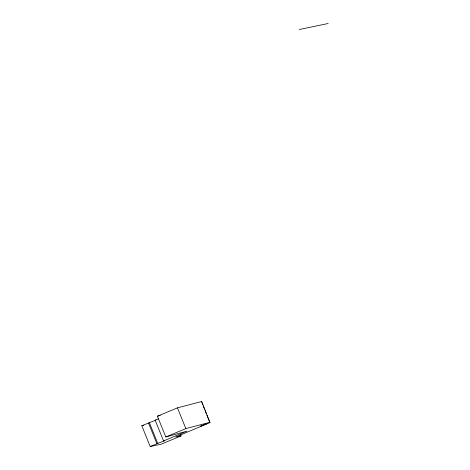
<?xml version="1.0" encoding="UTF-8"?>
<svg xmlns="http://www.w3.org/2000/svg" width="470" height="470" viewBox="0 0 470 470"><rect width="100%" height="100%" fill="white"/><g stroke="black" fill="none" stroke-linecap="round" stroke-linejoin="round"><path stroke-width="0.7" d="M201.554 401.844L201.718 401.509L177.454 407.854L157.409 416.22L165.792 436.965L186.948 431.16L163.56 440.925L155.176 420.18L158.519 418.782M201.718 401.509L209.937 422.589L175.668 437.006L181.097 435.872L180.556 434.533M181.097 435.872L161.051 444.238L150.194 446.5L141.811 425.755L156.081 419.992M165.792 436.965L185.838 428.599L210.102 422.254M150.194 446.5L164.465 440.737L163.56 440.925M157.409 416.22L160.229 415.445M299.237 29.528L328.189 23.5M141.811 425.755L143.849 425.332M201.83 402.514L202.641 404.523M203.181 405.863L204.532 409.206M205.073 410.545L206.424 413.894M206.964 415.227L209.667 421.919M177.454 407.854L185.838 428.599M149.401 422.777L157.779 443.521M148.496 422.965L156.874 443.709M200.584 426.131L207.393 423.435L200.584 426.131"/></g></svg>
